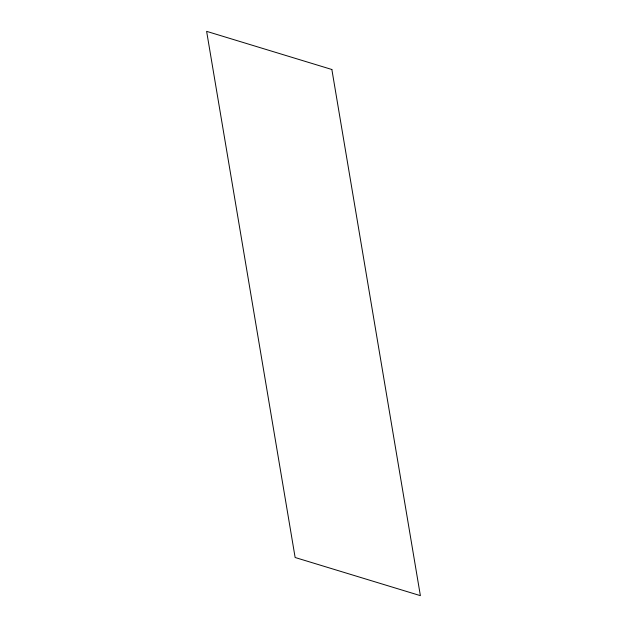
<?xml version="1.0" encoding="UTF-8"?>
<svg xmlns="http://www.w3.org/2000/svg" width="627" height="627" viewBox="0 0 627 627"><rect width="100%" height="100%" fill="white"/><g stroke="black" fill="none" stroke-linecap="round" stroke-linejoin="round"><path stroke-width="0.94" d="M331.863 69.495L206.62 31.35L295.137 557.505L420.38 595.65L331.863 69.495"/></g></svg>
